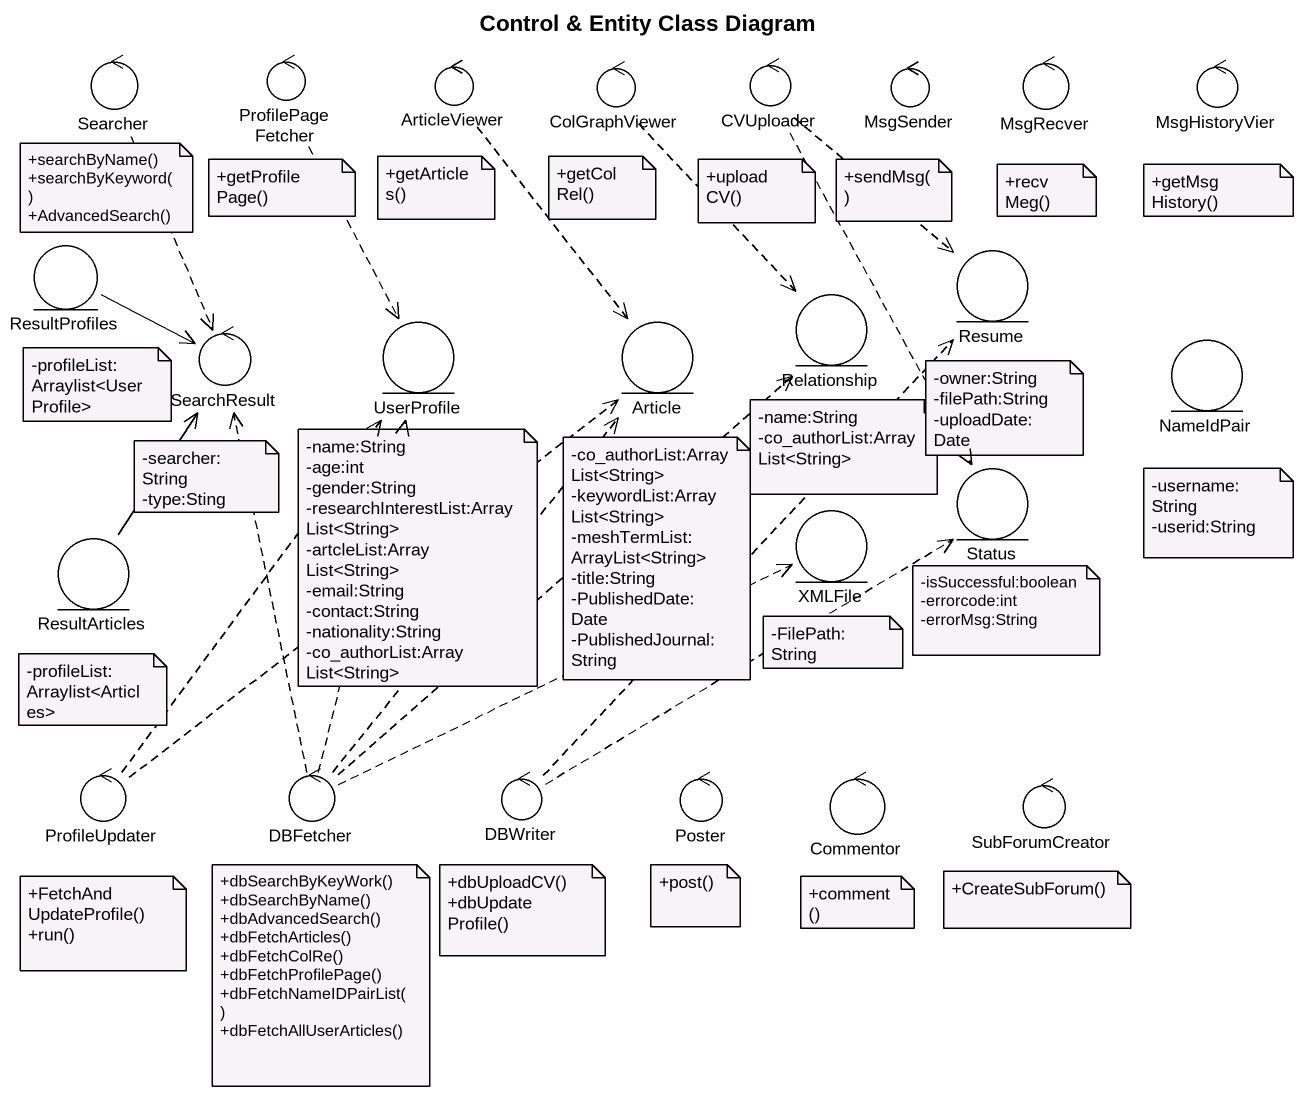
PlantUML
@startuml
title Control & Entity Class Diagram
control Searcher
control ProfilePageFetcher
control ArticleViewer
control ColGraphViewer
control CVUploader
control MsgSender
control MsgRecver
control MsgHistoryVier
entity ResultProfiles
entity Resume
control SearchResult
entity UserProfile
entity Article
entity Relationship
entity NameIdPair
entity Status
entity ResultArticles
entity XMLFile
control ProfileUpdater
control DBFetcher
control DBWriter
control Poster
control Commentor
control SubForumCreator
Searcher ..> SearchResult
ProfilePageFetcher ..> UserProfile
ArticleViewer ..> Article
ColGraphViewer ..> Relationship
CVUploader ..> Resume
CVUploader ..> Status
ResultProfiles -right-> SearchResult
ResultArticles -up-> SearchResult
ProfileUpdater .up.> UserProfile
ProfileUpdater .up.> Article
DBFetcher .up.> SearchResult
DBFetcher .up.> UserProfile
DBFetcher .up.> Article
DBFetcher .up.> Relationship
DBFetcher .right.> XMLFile
DBWriter .up.> Resume
DBWriter .up.> Status
note as N1
  +searchByName()
  +searchByKeyword()
  +AdvancedSearch()
end note
note as N2
  +getProfilePage()
end note
note as N3
  +getArticles()
end note
note as N4
  +getColRel()
end note
note as N5
  +uploadCV()
end note
note as N6
  +sendMsg()
end note
note as N7
  +recvMeg()
end note
note as N8
  +getMsgHistory()
end note
note as N9
  -profileList:Arraylist<UserProfile>
end note
note as N10
  -name:String
  -co_authorList:ArrayList<String>
end note
note as N11
  -owner:String
  -filePath:String
  -uploadDate:Date
end note
note as N12
  -searcher:String
  -type:Sting
end note
note as N13
  -name:String
  -age:int
  -gender:String
  -researchInterestList:ArrayList<String>
  -artcleList:ArrayList<String>
  -email:String
  -contact:String
  -nationality:String
  -co_authorList:ArrayList<String>
end note
note as N14
  -co_authorList:ArrayList<String>
  -keywordList:ArrayList<String>
  -meshTermList:ArrayList<String>
  -title:String
  -PublishedDate:Date
  -PublishedJournal:String
end note
note as N15
  -username:String
  -userid:String
end note
note as N16
  -isSuccessful:boolean
  -errorcode:int
  -errorMsg:String
end note
note as N17
  -FilePath:String
end note
note as N18
  -profileList:Arraylist<Articles>
end note
note as N19
  +dbSearchByKeyWork()
  +dbSearchByName()
  +dbAdvancedSearch()
  +dbFetchArticles()
  +dbFetchColRe()
  +dbFetchProfilePage()
  +dbFetchNameIDPairList()
  +dbFetchAllUserArticles()
end note
note as N20
  +dbUploadCV()
  +dbUpdateProfile()
end note
note as N21
  +post()
end note
note as N22
  +FetchAndUpdateProfile()
  +run()
end note
note as N23
  +comment()
end note
note as N24
  +CreateSubForum()
end note
@enduml
